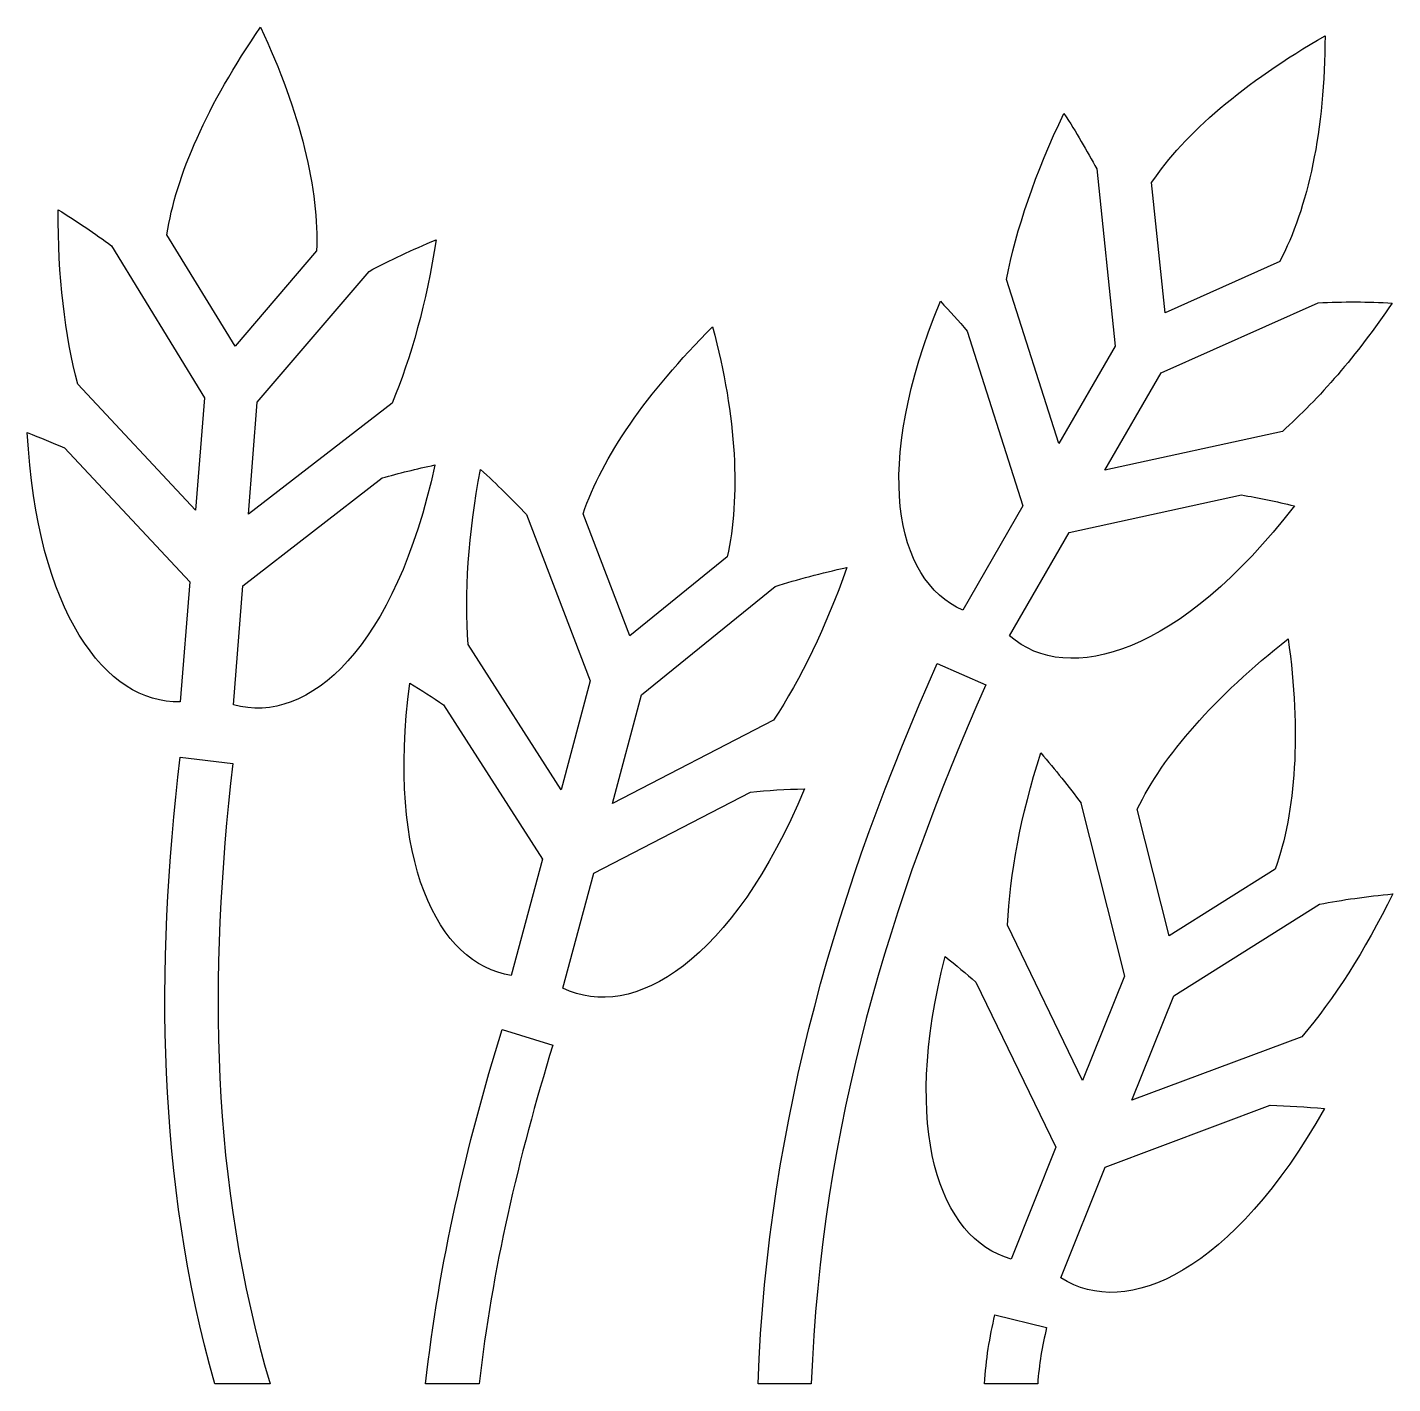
# Model space of a CAD drawing. Header units: centimetres. Extents: x -10.1 to 10.1, y -10 to 10.1.
import ezdxf

# ---------------------------------------------------------------- set-up
doc = ezdxf.new("R2010")
doc.units = ezdxf.units.CM
doc.header["$MEASUREMENT"] = 0
doc.layers.add('Layer 1', color=7, linetype='Continuous')

msp = doc.modelspace()

# ---------------------------------------------------------------- linework, layer by layer
at = {"layer": 'Layer 1'}
for points, knots in [([(-6.64803, 10.0913), (-7.43455, 8.94868), (-7.90658, 7.88499), (-8.033, 7.01844), (-8.033, 7.01844), (-8.033, 7.01844), (-7.02358, 5.36727), (-7.02358, 5.36727), (-7.02358, 5.36727), (-7.02358, 5.36727), (-5.81656, 6.77863), (-5.81656, 6.77863), (-5.81656, 6.77863), (-5.77996, 7.67314), (-6.04806, 8.83124), (-6.64803, 10.09147), (-6.64803, 10.09147), (-6.64803, 10.09147), (-6.64803, 10.0913), (-6.64803, 10.0913)], [0, 0, 0, 0, 0.16666667, 0.16666667, 0.16666667, 0.16666667, 0.33333333, 0.33333333, 0.33333333, 0.33333333, 0.5, 0.5, 0.5, 0.5, 0.66666667, 0.66666667, 0.66666667, 0.66666667, 1, 1, 1, 1]), ([(9.12937, 9.96745), (7.92926, 9.27463), (7.04677, 8.51793), (6.55973, 7.79053), (6.55973, 7.79053), (6.55973, 7.79053), (6.76003, 5.86396), (6.76003, 5.86396), (6.76003, 5.86396), (6.76003, 5.86396), (8.45733, 6.62037), (8.45733, 6.62037), (8.45733, 6.62037), (8.87437, 7.41216), (9.1294, 8.57233), (9.1294, 9.96745), (9.1294, 9.96745), (9.1294, 9.96745), (9.12937, 9.96745), (9.12937, 9.96745)], [0, 0, 0, 0, 0.16666667, 0.16666667, 0.16666667, 0.16666667, 0.33333333, 0.33333333, 0.33333333, 0.33333333, 0.5, 0.5, 0.5, 0.5, 0.66666667, 0.66666667, 0.66666667, 0.66666667, 1, 1, 1, 1]), ([(5.26045, 8.81711), (4.83232, 7.93006), (4.55203, 7.09497), (4.41051, 6.35813), (4.41051, 6.35813), (4.41051, 6.35813), (5.18535, 3.92563), (5.18535, 3.92563), (5.18535, 3.92563), (5.18535, 3.92563), (6.01943, 5.36988), (6.01943, 5.36988), (6.01943, 5.36988), (6.01943, 5.36988), (5.74534, 7.99357), (5.74534, 7.99357), (5.74534, 7.99357), (5.74534, 7.99357), (5.74661, 7.99357), (5.74661, 7.99357), (5.74661, 7.99357), (5.60231, 8.26311), (5.44081, 8.53779), (5.26041, 8.81711), (5.26041, 8.81711), (5.26041, 8.81711), (5.26045, 8.81711), (5.26045, 8.81711)], [0, 0, 0, 0, 0.125, 0.125, 0.125, 0.125, 0.25, 0.25, 0.25, 0.25, 0.375, 0.375, 0.375, 0.375, 0.5, 0.5, 0.5, 0.5, 0.625, 0.625, 0.625, 0.625, 0.75, 0.75, 0.75, 0.75, 1, 1, 1, 1]), ([(-9.64592, 7.38859), (-9.65119, 6.40338), (-9.54501, 5.5289), (-9.35602, 4.8031), (-9.35602, 4.8031), (-9.35602, 4.8031), (-7.61132, 2.94122), (-7.61132, 2.94122), (-7.61132, 2.94122), (-7.61132, 2.94122), (-7.47955, 4.60289), (-7.47955, 4.60289), (-7.47955, 4.60289), (-7.47955, 4.60289), (-8.85527, 6.85356), (-8.85527, 6.85356), (-8.85527, 6.85356), (-8.85527, 6.85356), (-8.854, 6.85491), (-8.854, 6.85491), (-8.854, 6.85491), (-9.09984, 7.03568), (-9.36339, 7.21418), (-9.64591, 7.38863), (-9.64591, 7.38863), (-9.64591, 7.38863), (-9.64592, 7.38859), (-9.64592, 7.38859)], [0, 0, 0, 0, 0.125, 0.125, 0.125, 0.125, 0.25, 0.25, 0.25, 0.25, 0.375, 0.375, 0.375, 0.375, 0.5, 0.5, 0.5, 0.5, 0.625, 0.625, 0.625, 0.625, 0.75, 0.75, 0.75, 0.75, 1, 1, 1, 1]), ([(-4.04416, 6.94447), (-4.399, 6.79671), (-4.73108, 6.64031), (-5.03907, 6.47666), (-5.03907, 6.47666), (-5.03907, 6.47666), (-6.69416, 4.5382), (-6.69416, 4.5382), (-6.69416, 4.5382), (-6.69416, 4.5382), (-6.82463, 2.87788), (-6.82463, 2.87788), (-6.82463, 2.87788), (-6.82463, 2.87788), (-4.69776, 4.52639), (-4.69776, 4.52639), (-4.69776, 4.52639), (-4.41473, 5.19703), (-4.18795, 6.01336), (-4.04416, 6.94447)], [0, 0, 0, 0, 0.16666667, 0.16666667, 0.16666667, 0.16666667, 0.33333333, 0.33333333, 0.33333333, 0.33333333, 0.5, 0.5, 0.5, 0.5, 0.66666667, 0.66666667, 0.66666667, 0.66666667, 1, 1, 1, 1]), ([(3.42885, 6.03255), (2.41581, 3.58301), (2.74742, 1.90599), (3.76084, 1.45733), (3.76084, 1.45733), (3.76084, 1.45733), (4.65299, 3.00173), (4.65299, 3.00173), (4.65299, 3.00173), (4.65299, 3.00173), (3.82675, 5.59245), (3.82675, 5.59245), (3.82675, 5.59245), (3.70138, 5.73835), (3.56919, 5.88522), (3.42877, 6.0326), (3.42877, 6.0326), (3.42877, 6.0326), (3.42885, 6.03255), (3.42885, 6.03255)], [0, 0, 0, 0, 0.16666667, 0.16666667, 0.16666667, 0.16666667, 0.33333333, 0.33333333, 0.33333333, 0.33333333, 0.5, 0.5, 0.5, 0.5, 0.66666667, 0.66666667, 0.66666667, 0.66666667, 1, 1, 1, 1]), ([(9.58663, 6.02336), (9.39477, 6.02454), (9.20838, 6.01982), (9.02664, 6.01155), (9.02664, 6.01155), (9.02664, 6.01155), (6.70197, 4.97582), (6.70197, 4.97582), (6.70197, 4.97582), (6.70197, 4.97582), (5.86789, 3.5303), (5.86789, 3.5303), (5.86789, 3.5303), (5.86789, 3.5303), (8.49677, 4.1061), (8.49677, 4.1061), (8.49677, 4.1061), (9.04061, 4.58977), (9.59693, 5.22886), (10.12682, 6.00762), (10.12682, 6.00762), (9.94305, 6.01673), (9.76249, 6.02229), (9.58656, 6.02339), (9.58656, 6.02339), (9.58656, 6.02339), (9.58663, 6.02336), (9.58663, 6.02336)], [0, 0, 0, 0, 0.125, 0.125, 0.125, 0.125, 0.25, 0.25, 0.25, 0.25, 0.375, 0.375, 0.375, 0.375, 0.5, 0.5, 0.5, 0.5, 0.625, 0.625, 0.625, 0.625, 0.75, 0.75, 0.75, 0.75, 1, 1, 1, 1]), ([(0.05271, 5.65565), (-0.92727, 4.67575), (-1.58476, 3.7158), (-1.8672, 2.88711), (-1.8672, 2.88711), (-1.8672, 2.88711), (-1.17413, 1.07781), (-1.17413, 1.07781), (-1.17413, 1.07781), (-1.17413, 1.07781), (0.26886, 2.24797), (0.26886, 2.24797), (0.26886, 2.24797), (0.46684, 3.12102), (0.41375, 4.30813), (0.05271, 5.65565)], [0, 0, 0, 0, 0.2, 0.2, 0.2, 0.2, 0.4, 0.4, 0.4, 0.4, 0.6, 0.6, 0.6, 0.6, 1, 1, 1, 1]), ([(-10.10319, 4.08776), (-9.96488, 1.44088), (-8.94433, 0.06873), (-7.83666, 0.09892), (-7.83666, 0.09892), (-7.83666, 0.09892), (-7.69565, 1.87925), (-7.69565, 1.87925), (-7.69565, 1.87925), (-7.69565, 1.87925), (-9.5537, 3.86114), (-9.5537, 3.86114), (-9.5537, 3.86114), (-9.72975, 3.9389), (-9.91276, 4.01493), (-10.10315, 4.08775), (-10.10315, 4.08775), (-10.10315, 4.08775), (-10.10319, 4.08776), (-10.10319, 4.08776)], [0, 0, 0, 0, 0.16666667, 0.16666667, 0.16666667, 0.16666667, 0.33333333, 0.33333333, 0.33333333, 0.33333333, 0.5, 0.5, 0.5, 0.5, 0.66666667, 0.66666667, 0.66666667, 0.66666667, 1, 1, 1, 1]), ([(-4.0639, 3.6081), (-4.33618, 3.551), (-4.59648, 3.48598), (-4.84401, 3.41569), (-4.84401, 3.41569), (-4.84401, 3.41569), (-6.90898, 1.81592), (-6.90898, 1.81592), (-6.90898, 1.81592), (-6.90898, 1.81592), (-7.04864, 0.05541), (-7.04864, 0.05541), (-7.04864, 0.05541), (-5.93153, -0.26127), (-4.63832, 0.92268), (-4.06399, 3.60806), (-4.06399, 3.60806), (-4.06399, 3.60806), (-4.0639, 3.6081), (-4.0639, 3.6081)], [0, 0, 0, 0, 0.16666667, 0.16666667, 0.16666667, 0.16666667, 0.33333333, 0.33333333, 0.33333333, 0.33333333, 0.5, 0.5, 0.5, 0.5, 0.66666667, 0.66666667, 0.66666667, 0.66666667, 1, 1, 1, 1]), ([(-3.38668, 3.54219), (-3.57053, 2.57507), (-3.62493, 1.69684), (-3.57112, 0.94886), (-3.57112, 0.94886), (-3.57112, 0.94886), (-2.19273, -1.20171), (-2.19273, -1.20171), (-2.19273, -1.20171), (-2.19273, -1.20171), (-1.76177, 0.4086), (-1.76177, 0.4086), (-1.76177, 0.4086), (-1.76177, 0.4086), (-2.70663, 2.87277), (-2.70663, 2.87277), (-2.70663, 2.87277), (-2.70663, 2.87277), (-2.70537, 2.87278), (-2.70537, 2.87278), (-2.70537, 2.87278), (-2.91419, 3.09543), (-3.14046, 3.31942), (-3.38659, 3.5422), (-3.38659, 3.5422), (-3.38659, 3.5422), (-3.38668, 3.54219), (-3.38668, 3.54219)], [0, 0, 0, 0, 0.125, 0.125, 0.125, 0.125, 0.25, 0.25, 0.25, 0.25, 0.375, 0.375, 0.375, 0.375, 0.5, 0.5, 0.5, 0.5, 0.625, 0.625, 0.625, 0.625, 0.75, 0.75, 0.75, 0.75, 1, 1, 1, 1]), ([(7.88937, 3.1653), (7.88937, 3.1653), (5.33555, 2.60792), (5.33555, 2.60792), (5.33555, 2.60792), (5.33555, 2.60792), (4.45272, 1.07933), (4.45272, 1.07933), (4.45272, 1.07933), (5.32484, 0.31208), (7.00127, 0.82485), (8.67479, 3.00324), (8.67479, 3.00324), (8.40437, 3.06868), (8.14263, 3.12228), (7.88937, 3.16529), (7.88937, 3.16529), (7.88937, 3.16529), (7.88937, 3.1653), (7.88937, 3.1653)], [0, 0, 0, 0, 0.16666667, 0.16666667, 0.16666667, 0.16666667, 0.33333333, 0.33333333, 0.33333333, 0.33333333, 0.5, 0.5, 0.5, 0.5, 0.66666667, 0.66666667, 0.66666667, 0.66666667, 1, 1, 1, 1]), ([(2.04118, 2.08875), (1.66538, 2.00779), (1.31151, 1.91333), (0.9791, 1.80804), (0.9791, 1.80804), (0.9791, 1.80804), (-1.00153, 0.20439), (-1.00153, 0.20439), (-1.00153, 0.20439), (-1.00153, 0.20439), (-1.43249, -1.406), (-1.43249, -1.406), (-1.43249, -1.406), (-1.43249, -1.406), (0.95801, -0.1712), (0.95801, -0.1712), (0.95801, -0.1712), (1.35831, 0.43703), (1.73065, 1.19884), (2.04114, 2.08871), (2.04114, 2.08871), (2.04114, 2.08871), (2.04118, 2.08875), (2.04118, 2.08875)], [0, 0, 0, 0, 0.14285714, 0.14285714, 0.14285714, 0.14285714, 0.28571429, 0.28571429, 0.28571429, 0.28571429, 0.42857143, 0.42857143, 0.42857143, 0.42857143, 0.57142857, 0.57142857, 0.57142857, 0.57142857, 0.71428571, 0.71428571, 0.71428571, 0.71428571, 1, 1, 1, 1]), ([(8.58249, 1.03189), (7.49245, 0.17487), (6.72516, -0.69953), (6.34632, -1.489), (6.34632, -1.489), (6.34632, -1.489), (6.81944, -3.36682), (6.81944, -3.36682), (6.81944, -3.36682), (6.81944, -3.36682), (8.39146, -2.37714), (8.39146, -2.37714), (8.39146, -2.37714), (8.69195, -1.5342), (8.78092, -0.34937), (8.58248, 1.03185), (8.58248, 1.03185), (8.58248, 1.03185), (8.58249, 1.03189), (8.58249, 1.03189)], [0, 0, 0, 0, 0.16666667, 0.16666667, 0.16666667, 0.16666667, 0.33333333, 0.33333333, 0.33333333, 0.33333333, 0.5, 0.5, 0.5, 0.5, 0.66666667, 0.66666667, 0.66666667, 0.66666667, 1, 1, 1, 1]), ([(3.38141, 0.66946), (1.92936, -2.60164), (0.87689, -6.03778), (0.72609, -10.0003), (0.72609, -10.0003), (0.72609, -10.0003), (1.51547, -10.0003), (1.51547, -10.0003), (1.51547, -10.0003), (1.6655, -6.17179), (2.67817, -2.85587), (4.10087, 0.34924), (4.10087, 0.34924), (4.10087, 0.34924), (3.38136, 0.66951), (3.38136, 0.66951), (3.38136, 0.66951), (3.38136, 0.66951), (3.38141, 0.66946), (3.38141, 0.66946)], [0, 0, 0, 0, 0.16666667, 0.16666667, 0.16666667, 0.16666667, 0.33333333, 0.33333333, 0.33333333, 0.33333333, 0.5, 0.5, 0.5, 0.5, 0.66666667, 0.66666667, 0.66666667, 0.66666667, 1, 1, 1, 1]), ([(-4.43548, 0.37825), (-4.78012, -2.2508), (-4.02586, -3.78428), (-2.93063, -3.95451), (-2.93063, -3.95451), (-2.93063, -3.95451), (-2.46805, -2.23094), (-2.46805, -2.23094), (-2.46805, -2.23094), (-2.46805, -2.23094), (-3.93609, 0.05667), (-3.93609, 0.05667), (-3.93609, 0.05667), (-4.09506, 0.16504), (-4.26133, 0.27194), (-4.43553, 0.3782), (-4.43553, 0.3782), (-4.43553, 0.3782), (-4.43548, 0.37825), (-4.43548, 0.37825)], [0, 0, 0, 0, 0.16666667, 0.16666667, 0.16666667, 0.16666667, 0.33333333, 0.33333333, 0.33333333, 0.33333333, 0.5, 0.5, 0.5, 0.5, 0.66666667, 0.66666667, 0.66666667, 0.66666667, 1, 1, 1, 1]), ([(-7.83928, -0.72082), (-8.20462, -3.86588), (-8.18211, -6.95472), (-7.32534, -10.00039), (-7.32534, -10.00039), (-7.32534, -10.00039), (-6.50559, -10.00039), (-6.50559, -10.00039), (-6.50559, -10.00039), (-7.38593, -7.01608), (-7.42333, -3.96953), (-7.05647, -0.81174), (-7.05647, -0.81174), (-7.05647, -0.81174), (-7.83919, -0.72083), (-7.83919, -0.72083), (-7.83919, -0.72083), (-7.83919, -0.72083), (-7.83928, -0.72082), (-7.83928, -0.72082)], [0, 0, 0, 0, 0.16666667, 0.16666667, 0.16666667, 0.16666667, 0.33333333, 0.33333333, 0.33333333, 0.33333333, 0.5, 0.5, 0.5, 0.5, 0.66666667, 0.66666667, 0.66666667, 0.66666667, 1, 1, 1, 1]), ([(4.91527, -0.65622), (4.61786, -1.59416), (4.45914, -2.45974), (4.42372, -3.20873), (4.42372, -3.20873), (4.42372, -3.20873), (5.53721, -5.51085), (5.53721, -5.51085), (5.53721, -5.51085), (5.53721, -5.51085), (6.15652, -3.9624), (6.15652, -3.9624), (6.15652, -3.9624), (6.15652, -3.9624), (5.51219, -1.40335), (5.51219, -1.40335), (5.51219, -1.40335), (5.51219, -1.40335), (5.51473, -1.40335), (5.51473, -1.40335), (5.51473, -1.40335), (5.33341, -1.15675), (5.13383, -0.90745), (4.91523, -0.65626), (4.91523, -0.65626), (4.91523, -0.65626), (4.91527, -0.65622), (4.91527, -0.65622)], [0, 0, 0, 0, 0.125, 0.125, 0.125, 0.125, 0.25, 0.25, 0.25, 0.25, 0.375, 0.375, 0.375, 0.375, 0.5, 0.5, 0.5, 0.5, 0.625, 0.625, 0.625, 0.625, 0.75, 0.75, 0.75, 0.75, 1, 1, 1, 1]), ([(1.41533, -1.18863), (1.13647, -1.19538), (0.86913, -1.2114), (0.61279, -1.23607), (0.61279, -1.23607), (0.61279, -1.23607), (-1.7078, -2.43647), (-1.7078, -2.43647), (-1.7078, -2.43647), (-1.7078, -2.43647), (-2.16507, -4.14039), (-2.16507, -4.14039), (-2.16507, -4.14039), (-1.12394, -4.6561), (0.36239, -3.7263), (1.41524, -1.18863), (1.41524, -1.18863), (1.41524, -1.18863), (1.41533, -1.18863), (1.41533, -1.18863)], [0, 0, 0, 0, 0.16666667, 0.16666667, 0.16666667, 0.16666667, 0.33333333, 0.33333333, 0.33333333, 0.33333333, 0.5, 0.5, 0.5, 0.5, 0.66666667, 0.66666667, 0.66666667, 0.66666667, 1, 1, 1, 1]), ([(10.1322, -2.74619), (9.74965, -2.78178), (9.38734, -2.83272), (9.04511, -2.89774), (9.04511, -2.89774), (9.04511, -2.89774), (6.88797, -4.25627), (6.88797, -4.25627), (6.88797, -4.25627), (6.88797, -4.25627), (6.26861, -5.80202), (6.26861, -5.80202), (6.26861, -5.80202), (6.26861, -5.80202), (8.78815, -4.86113), (8.78815, -4.86113), (8.78815, -4.86113), (9.2579, -4.30481), (9.71816, -3.59293), (10.13225, -2.7462), (10.13225, -2.7462), (10.13225, -2.7462), (10.1322, -2.74619), (10.1322, -2.74619)], [0, 0, 0, 0, 0.14285714, 0.14285714, 0.14285714, 0.14285714, 0.28571429, 0.28571429, 0.28571429, 0.28571429, 0.42857143, 0.42857143, 0.42857143, 0.42857143, 0.57142857, 0.57142857, 0.57142857, 0.57142857, 0.71428571, 0.71428571, 0.71428571, 0.71428571, 1, 1, 1, 1]), ([(3.49876, -3.67388), (2.84398, -6.24351), (3.41038, -7.85652), (4.47777, -8.15549), (4.47777, -8.15549), (4.47777, -8.15549), (5.14065, -6.49913), (5.14065, -6.49913), (5.14065, -6.49913), (5.14065, -6.49913), (3.95598, -4.05212), (3.95598, -4.05212), (3.95598, -4.05212), (3.81134, -3.92562), (3.65857, -3.79974), (3.49871, -3.67387), (3.49871, -3.67387), (3.49871, -3.67387), (3.49876, -3.67388), (3.49876, -3.67388)], [0, 0, 0, 0, 0.16666667, 0.16666667, 0.16666667, 0.16666667, 0.33333333, 0.33333333, 0.33333333, 0.33333333, 0.5, 0.5, 0.5, 0.5, 0.66666667, 0.66666667, 0.66666667, 0.66666667, 1, 1, 1, 1]), ([(-3.06772, -4.75317), (-3.60216, -6.49188), (-4.00638, -8.23401), (-4.19968, -10.00038), (-4.19968, -10.00038), (-4.19968, -10.00038), (-3.40637, -10.00039), (-3.40637, -10.00039), (-3.40637, -10.00039), (-3.21632, -8.32539), (-2.82909, -6.65942), (-2.31401, -4.98367), (-2.31401, -4.98367), (-2.31401, -4.98367), (-3.06776, -4.75314), (-3.06776, -4.75314), (-3.06776, -4.75314), (-3.06776, -4.75314), (-3.06772, -4.75317), (-3.06772, -4.75317)], [0, 0, 0, 0, 0.16666667, 0.16666667, 0.16666667, 0.16666667, 0.33333333, 0.33333333, 0.33333333, 0.33333333, 0.5, 0.5, 0.5, 0.5, 0.66666667, 0.66666667, 0.66666667, 0.66666667, 1, 1, 1, 1]), ([(8.31763, -5.87716), (8.31763, -5.87716), (5.87189, -6.7917), (5.87189, -6.7917), (5.87189, -6.7917), (5.87189, -6.7917), (5.21563, -8.43098), (5.21563, -8.43098), (5.21563, -8.43098), (6.18785, -9.06763), (7.77409, -8.32109), (9.12144, -5.92591), (9.12144, -5.92591), (8.84338, -5.89947), (8.57536, -5.88362), (8.31763, -5.87721), (8.31763, -5.87721), (8.31763, -5.87721), (8.31763, -5.87716), (8.31763, -5.87716)], [0, 0, 0, 0, 0.16666667, 0.16666667, 0.16666667, 0.16666667, 0.33333333, 0.33333333, 0.33333333, 0.33333333, 0.5, 0.5, 0.5, 0.5, 0.66666667, 0.66666667, 0.66666667, 0.66666667, 1, 1, 1, 1]), ([(4.23788, -8.98304), (4.15886, -9.30828), (4.10358, -9.64748), (4.08371, -10.00038), (4.08371, -10.00038), (4.08371, -10.00038), (4.87171, -10.00039), (4.87171, -10.00039), (4.87171, -10.00039), (4.89069, -9.71845), (4.93707, -9.44352), (5.00353, -9.17023), (5.00353, -9.17023), (5.00353, -9.17023), (4.23793, -8.983), (4.23793, -8.983), (4.23793, -8.983), (4.23793, -8.983), (4.23788, -8.98304), (4.23788, -8.98304)], [0, 0, 0, 0, 0.16666667, 0.16666667, 0.16666667, 0.16666667, 0.33333333, 0.33333333, 0.33333333, 0.33333333, 0.5, 0.5, 0.5, 0.5, 0.66666667, 0.66666667, 0.66666667, 0.66666667, 1, 1, 1, 1])]:
    msp.add_open_spline(points, degree=3, knots=knots, dxfattribs=at)

doc.saveas('drawing.dxf')
